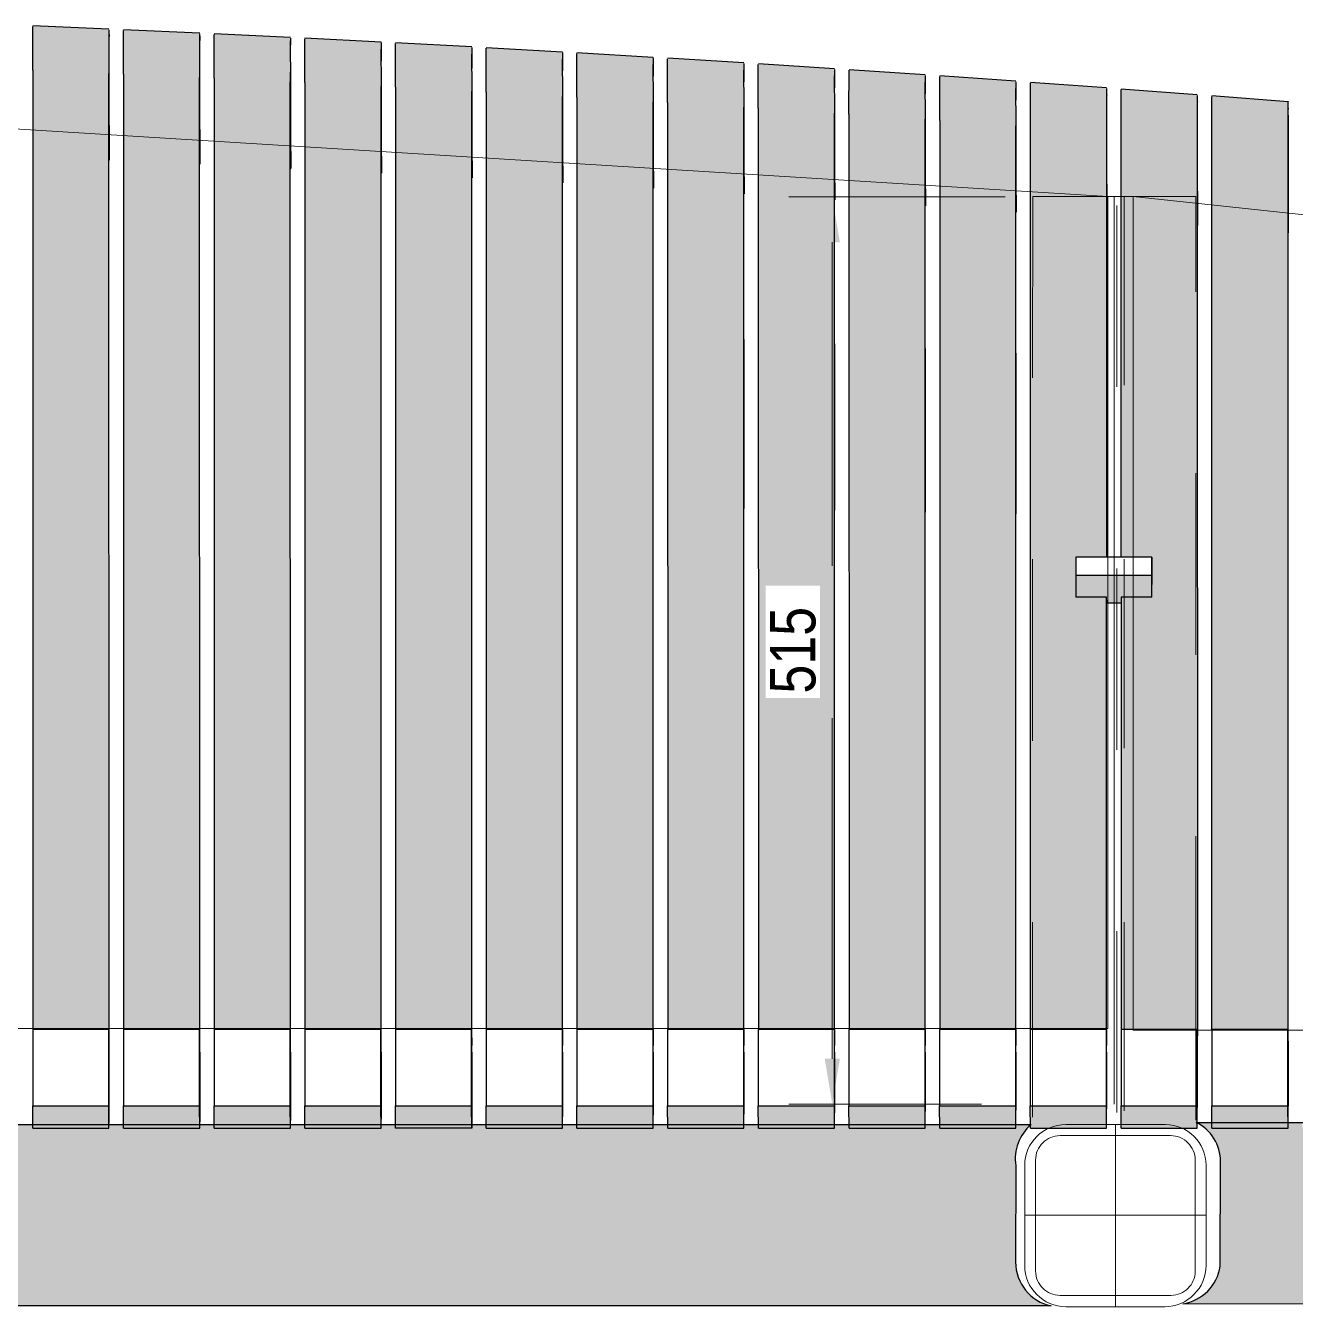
# Model space of a CAD drawing. Header units: metres. Extents: x 313 to 328, y 3 to 1212.
# Drawn here: x 325.611 to 326.311, y 22.2 to 22.907 of the extents above; entities that cross this region are included whole.
import ezdxf

# ---------------------------------------------------------------- set-up
doc = ezdxf.new("R2010")
doc.units = ezdxf.units.M
doc.linetypes.add('JacobsCenter', pattern=[0.015, 0.009, -0.0015, 0.003, -0.0015])
doc.linetypes.add('JacobsDash', pattern=[0.0045, 0.003, -0.0015])
doc.layers.get('Defpoints').update_dxf_attribs({"color": 41})
for name, color, linetype, lineweight in [('A-ANNO-DIMS', 7, 'Continuous', 9), ('A-DETL', 7, 'Continuous', 13), ('A-DETL-GENF', 7, 'Continuous', 9), ('A-GENM', 7, 'Continuous', 35)]:
    doc.layers.add(name, color=color, linetype=linetype, lineweight=lineweight)
doc.styles.add('Arial Narrow_1', font='ARIALN.TTF', dxfattribs={"height": 0.025})
doc.dimstyles.new('Dimension_Standard_O__mm__2', dxfattribs={"dimscale": 0.3048, "dimtxt": 0.025586, "dimasz": 0.082021, "dimexe": 0.07874, "dimexo": 0.049213, "dimgap": 0.049213, "dimtad": 1, "dimdec": 0, "dimlfac": 1000, "dimzin": 0, "dimdsep": 46, "dimtxsty": 'Arial Narrow_1', "dimsah": 1, "dimcen": 0.09, "dimaunit": 1, "dimadec": 4, "dimazin": 0, "dimtfac": 1, "dimtdec": 4, "dimtix": 1, "dimtmove": 2, "dimatfit": 3, "dimfxl": 1, "dimtvp": 1, "dimtfill": 1, "dimtolj": 1, "dimtzin": 0, "dimlwd": 18, "dimlwe": 18, "dimarcsym": 2})

# ---------------------------------------------------------------- blocks, each defined once
blk = doc.blocks.new('BR08_SEATING_NORTH 3 - BR08_SEATING_NORTH 3-5676583-DRG-2873241 - ELEVATION SEATING SUPPORT ARRANGEMENT')
at = {"layer": 'A-GENM', "lineweight": 25, "true_color": 0xebe8e4}
for points in [[(317.17924, 22.88098), (317.17926, 22.90556), (317.13728, 22.90732), (317.13725, 22.89865), (317.13731, 22.88274), (317.16866, 22.88143)], [(317.22924, 22.87874), (317.22926, 22.90333), (317.18728, 22.90521), (317.18725, 22.89641), (317.18731, 22.88063), (317.22515, 22.87893)], [(317.27925, 22.87636), (317.27926, 22.90095), (317.23728, 22.90296), (317.23725, 22.89403), (317.23731, 22.87836), (317.26871, 22.87686)], [(317.17946, 22.83311), (317.17936, 22.89501), (317.17931, 22.89501), (317.17931, 22.85216)], [(317.32925, 22.87384), (317.32926, 22.89844), (317.28728, 22.90056), (317.28725, 22.89151), (317.28731, 22.87596), (317.31873, 22.87437)], [(317.37925, 22.87117), (317.37926, 22.89578), (317.33728, 22.89802), (317.33725, 22.88885), (317.33731, 22.87341), (317.37116, 22.8716)], [(317.42925, 22.86836), (317.42925, 22.89298), (317.38728, 22.89534), (317.38725, 22.88604), (317.38731, 22.87072), (317.41642, 22.86908)], [(317.22946, 22.83089), (317.22936, 22.89277), (317.22931, 22.89277), (317.22931, 22.84993), (317.22946, 22.83173)], [(317.27946, 22.82853), (317.27936, 22.89039), (317.27931, 22.89039), (317.27931, 22.84755), (317.27944, 22.83173)], [(317.32946, 22.82603), (317.32936, 22.88787), (317.32931, 22.88386), (317.32941, 22.83173)], [(317.47925, 22.86541), (317.47925, 22.89003), (317.43728, 22.89251), (317.43725, 22.88309), (317.43731, 22.86789), (317.46641, 22.86617)], [(317.52925, 22.86231), (317.52926, 22.88694), (317.48728, 22.88955), (317.48726, 22.88), (317.48731, 22.86491), (317.51717, 22.86306)], [(317.1793, 22.3506), (317.17924, 22.88098), (317.13724, 22.88275), (317.1373, 22.35395), (317.17922, 22.35395), (317.17928, 22.3506)], [(317.2293, 22.35059), (317.22924, 22.87874), (317.18724, 22.88063), (317.1873, 22.35395), (317.22922, 22.35395), (317.22928, 22.35059)], [(317.37946, 22.82339), (317.37936, 22.88521), (317.37931, 22.88386), (317.37939, 22.83173)], [(317.42946, 22.8206), (317.42936, 22.8824), (317.42931, 22.8824), (317.42937, 22.83173)], [(317.57925, 22.85907), (317.57926, 22.88372), (317.53728, 22.88644), (317.53726, 22.87677), (317.53731, 22.86179), (317.57558, 22.85931)], [(317.62925, 22.85569), (317.62926, 22.88035), (317.58728, 22.88319), (317.58726, 22.87339), (317.58731, 22.85853), (317.61892, 22.85639)], [(317.2793, 22.35059), (317.27925, 22.87636), (317.23725, 22.87837), (317.2373, 22.35395), (317.27922, 22.35395), (317.27928, 22.35059)], [(317.3293, 22.35058), (317.32925, 22.87384), (317.28725, 22.87596), (317.2873, 22.35394), (317.32922, 22.35394), (317.32928, 22.35058)], [(317.3793, 22.35058), (317.37925, 22.87117), (317.33725, 22.87341), (317.3373, 22.35394), (317.37922, 22.35394), (317.37928, 22.35058)], [(317.47945, 22.81767), (317.47936, 22.87945), (317.47931, 22.87945), (317.47937, 22.82953)], [(317.52945, 22.8146), (317.52936, 22.87636), (317.52931, 22.87636), (317.52933, 22.83173)], [(317.57945, 22.81138), (317.57936, 22.87312), (317.57931, 22.86649), (317.57931, 22.8303)], [(317.67925, 22.85217), (317.67926, 22.87683), (317.63728, 22.87979), (317.63726, 22.86987), (317.63732, 22.85513), (317.66896, 22.8529)], [(317.72925, 22.84851), (317.72926, 22.87318), (317.68728, 22.87626), (317.68726, 22.86621), (317.68731, 22.85158), (317.71678, 22.84942)], [(317.4293, 22.35057), (317.42925, 22.86836), (317.38725, 22.87072), (317.3873, 22.35394), (317.42922, 22.35394), (317.42928, 22.35057)], [(317.4793, 22.35057), (317.47925, 22.86541), (317.43725, 22.86789), (317.4373, 22.35394), (317.47922, 22.35394), (317.47928, 22.35057)], [(317.62945, 22.80803), (317.62936, 22.86974), (317.62932, 22.86649), (317.62937, 22.81973)], [(317.67945, 22.80453), (317.67934, 22.86987), (317.67932, 22.86622), (317.67937, 22.8165)], [(317.72945, 22.80089), (317.72943, 22.85319), (317.72932, 22.86649), (317.72932, 22.81975)], [(317.77925, 22.8447), (317.77926, 22.86938), (317.73728, 22.87258), (317.73726, 22.86241), (317.73731, 22.8479), (317.76217, 22.846)], [(317.82926, 22.84075), (317.82925, 22.86541), (317.78728, 22.86876), (317.78726, 22.86179), (317.78731, 22.84407), (317.82925, 22.84075)], [(317.5293, 22.35056), (317.52925, 22.86231), (317.48725, 22.86492), (317.4873, 22.35394), (317.52922, 22.35394), (317.52928, 22.35056)], [(317.5793, 22.35056), (317.57925, 22.85907), (317.53725, 22.8618), (317.5373, 22.35394), (317.57922, 22.35394), (317.57928, 22.35056)], [(317.77945, 22.7971), (317.77934, 22.86241), (317.77931, 22.85876), (317.77936, 22.80965)], [(317.17946, 22.83311), (317.17931, 22.85226), (317.17931, 22.83311), (317.17944, 22.83311)], [(317.6293, 22.35055), (317.62925, 22.85569), (317.58725, 22.85854), (317.5873, 22.35394), (317.62922, 22.35394), (317.62928, 22.35055)], [(317.6793, 22.35055), (317.67925, 22.85217), (317.63725, 22.85513), (317.6373, 22.35394), (317.67922, 22.35394), (317.67928, 22.35055)], [(317.72928, 22.35054), (317.7293, 22.35054), (317.72928, 22.59223), (317.71229, 22.59223), (317.71222, 22.6044), (317.71229, 22.61438), (317.72927, 22.61438), (317.72925, 22.84851), (317.68725, 22.85159), (317.6873, 22.35394), (317.72922, 22.35394), (317.72924, 22.35054)], [(317.82945, 22.79318), (317.82934, 22.85801), (317.82931, 22.84719), (317.82932, 22.81178)], [(317.22946, 22.83089), (317.22931, 22.85003), (317.22931, 22.8309)], [(317.27946, 22.82853), (317.27931, 22.84766), (317.27931, 22.82854)], [(317.82928, 22.35053), (317.8293, 22.35053), (317.82927, 22.59223), (317.81229, 22.59223), (317.81229, 22.60214), (317.82927, 22.60214), (317.82925, 22.84075), (317.78725, 22.84407), (317.7873, 22.35394), (317.82922, 22.35394), (317.82924, 22.35053)], [(317.82926, 22.81217), (317.82925, 22.84075), (317.82925, 22.84075), (317.82926, 22.81217)], [(317.32946, 22.82603), (317.32931, 22.83173), (317.32931, 22.82604)], [(317.37946, 22.82339), (317.37931, 22.83173), (317.37931, 22.82339)], [(317.42946, 22.8206), (317.42931, 22.83173), (317.42931, 22.82061)], [(317.47945, 22.81767), (317.47931, 22.83173), (317.47931, 22.81768)], [(317.52945, 22.8146), (317.52931, 22.83173), (317.52931, 22.81461)], [(317.57945, 22.81138), (317.57931, 22.83043), (317.57931, 22.81139), (317.57943, 22.81138)], [(317.62945, 22.80803), (317.62931, 22.82706), (317.62943, 22.80803)], [(317.67945, 22.80453), (317.67931, 22.82355), (317.67941, 22.80453), (317.67944, 22.80453)], [(317.47929, 22.79281), (317.47929, 22.79281), (317.47929, 22.81767)], [(317.72945, 22.80089), (317.72931, 22.8199), (317.72943, 22.80089)], [(317.77945, 22.7971), (317.77931, 22.8161), (317.77941, 22.79711), (317.77944, 22.7971)], [(317.82945, 22.79318), (317.82931, 22.81217), (317.82941, 22.79318)], [(317.7293, 22.35054), (317.7293, 22.35054), (317.7293, 22.41467)], [(317.32929, 22.34152), (317.3293, 22.34152), (317.32929, 22.34152)], [(317.42929, 22.34152), (317.4293, 22.34152), (317.42929, 22.34152)], [(317.47929, 22.34152), (317.4793, 22.34152), (317.47929, 22.34152)], [(317.52929, 22.34152), (317.5293, 22.34152), (317.52929, 22.34152)], [(317.57929, 22.34152), (317.5793, 22.34152), (317.57929, 22.34152)], [(317.67929, 22.34152), (317.6793, 22.34152), (317.67929, 22.34152)], [(317.77929, 22.34152), (317.7793, 22.34152), (317.77929, 22.34152)], [(317.13729, 22.29961), (317.17929, 22.29961), (317.17922, 22.31187), (317.13722, 22.31187)], [(317.18729, 22.29961), (317.22929, 22.29961), (317.22922, 22.31187), (317.18722, 22.31187)], [(317.23729, 22.29962), (317.27929, 22.29962), (317.27922, 22.31187), (317.23722, 22.31187)], [(317.28729, 22.29962), (317.32929, 22.29963), (317.32922, 22.31187), (317.28722, 22.31187), (317.28729, 22.29962)], [(317.33729, 22.29963), (317.37929, 22.29963), (317.37922, 22.31187), (317.33722, 22.31187)], [(317.38729, 22.29963), (317.42929, 22.29963), (317.42922, 22.31187), (317.38722, 22.31187)], [(317.43729, 22.29964), (317.47929, 22.29964), (317.47922, 22.31187), (317.43722, 22.31187)], [(317.48729, 22.29964), (317.52929, 22.29964), (317.52922, 22.31187), (317.48722, 22.31187)], [(317.53729, 22.29965), (317.57929, 22.29965), (317.57922, 22.31187), (317.53722, 22.31187)], [(317.58729, 22.29965), (317.62929, 22.29965), (317.62922, 22.31187), (317.58722, 22.31187), (317.58729, 22.29965)], [(317.63729, 22.29966), (317.67929, 22.29966), (317.67922, 22.31187), (317.63722, 22.31187), (317.63729, 22.29966)], [(317.68729, 22.29966), (317.72929, 22.29966), (317.72922, 22.31187), (317.68722, 22.31187)], [(317.73729, 22.29967), (317.77929, 22.29967), (317.77922, 22.31187), (317.73722, 22.31187)], [(317.78729, 22.29967), (317.82929, 22.29967), (317.82922, 22.31187), (317.78722, 22.31187)]]:
    blk.add_hatch(color=254, dxfattribs=at).paths.add_polyline_path(points)
h = blk.add_hatch(color=254, dxfattribs=at)
h.paths.add_polyline_path([(317.7793, 22.35054), (317.77925, 22.8447), (317.73725, 22.8479), (317.73727, 22.61438), (317.75422, 22.61436), (317.75429, 22.59223), (317.73728, 22.59223), (317.7373, 22.35394), (317.77922, 22.35394), (317.77928, 22.35054)])
h.paths.add_polyline_path([(317.7543, 22.59446), (317.75429, 22.59446), (317.76061, 22.59446)])
h.paths.add_polyline_path([(317.75422, 22.61438), (317.75422, 22.61438), (317.75422, 22.6232)])
h = blk.add_hatch(color=254, dxfattribs=at)
h.paths.add_polyline_path([(317.22929, 22.52879), (317.22929, 22.52879), (317.22929, 22.52947)])
h.paths.add_polyline_path([(317.22927, 22.79698), (317.22927, 22.79698), (317.22927, 22.79797)])
h = blk.add_hatch(color=254, dxfattribs=at)
h.paths.add_polyline_path([(317.27929, 22.79698), (317.27929, 22.79698), (317.27929, 22.80182)])
h.paths.add_polyline_path([(317.27927, 22.79698), (317.27927, 22.79698), (317.27927, 22.80182)])
h = blk.add_hatch(color=254, dxfattribs=at)
h.paths.add_polyline_path([(317.72931, 22.61438), (317.72931, 22.61438), (317.7293, 22.61438)])
h.paths.add_polyline_path([(317.7293, 22.69271), (317.7293, 22.69271), (317.7293, 22.69323)])
at = {"layer": 'A-GENM', "lineweight": 25, "true_color": 0xf3f3f3}
blk.add_hatch(color=7, dxfattribs=at).paths.add_polyline_path([(317.73728, 22.5892), (317.73728, 22.59223), (317.75429, 22.59223), (317.75416, 22.60436), (317.71222, 22.60436), (317.71229, 22.59222), (317.72928, 22.59223), (317.72934, 22.5892), (317.73728, 22.5892)])
at = {"layer": 'A-GENM', "lineweight": 25, "true_color": 0xebe8e4}
h = blk.add_hatch(color=254, dxfattribs=at)
h.paths.add_polyline_path([(317.81229, 22.59223), (317.81229, 22.59223), (317.81229, 22.59774)])
h.paths.add_polyline_path([(317.81229, 22.59223), (317.82928, 22.59223), (317.82927, 22.60214), (317.81229, 22.60214)])
at = {"layer": 'A-GENM', "color": 254, "lineweight": 25, "true_color": 0xd4d4d4}
for p, q in [((317.13728, 22.90732), (317.17928, 22.90556)), ((317.17929, 22.90383), (317.17931, 22.90143)), ((317.17946, 22.88235), (317.17931, 22.90143)), ((317.18728, 22.90521), (317.22928, 22.90333)), ((317.22929, 22.90159), (317.22931, 22.8992)), ((317.23728, 22.90296), (317.27928, 22.90095)), ((317.22946, 22.88013), (317.22931, 22.8992)), ((317.27929, 22.89922), (317.27931, 22.89683)), ((317.27946, 22.87777), (317.27931, 22.89683)), ((317.28728, 22.90056), (317.32928, 22.89844)), ((317.32929, 22.8967), (317.32931, 22.89431)), ((317.32946, 22.87527), (317.32931, 22.89431)), ((317.33728, 22.89802), (317.37928, 22.89578)), ((317.37929, 22.89404), (317.37931, 22.89166)), ((317.38729, 22.89534), (317.42928, 22.89297)), ((317.37946, 22.87263), (317.37931, 22.89166)), ((317.4293, 22.89123), (317.42931, 22.88886)), ((317.42946, 22.86984), (317.42931, 22.88886)), ((317.43729, 22.89251), (317.47929, 22.89003)), ((317.4793, 22.88829), (317.47931, 22.88592)), ((317.48729, 22.88955), (317.52929, 22.88694)), ((317.13724, 22.88275), (317.1373, 22.35395)), ((317.1793, 22.3506), (317.17924, 22.88098)), ((317.17946, 22.83311), (317.17946, 22.88235)), ((317.18724, 22.88063), (317.1873, 22.35395)), ((317.22946, 22.83089), (317.22946, 22.88013)), ((317.47945, 22.86691), (317.47931, 22.88592)), ((317.5293, 22.8852), (317.52931, 22.88283)), ((317.52945, 22.86384), (317.52931, 22.88283)), ((317.53729, 22.88644), (317.57929, 22.88371)), ((317.5793, 22.88197), (317.57931, 22.87961)), ((317.58729, 22.88318), (317.62929, 22.88034)), ((317.2293, 22.3506), (317.22924, 22.87874)), ((317.23725, 22.87837), (317.2373, 22.35395)), ((317.2793, 22.35059), (317.27925, 22.87636)), ((317.27946, 22.82853), (317.27946, 22.87777)), ((317.28725, 22.87596), (317.2873, 22.35394)), ((317.3293, 22.35058), (317.32925, 22.87384)), ((317.32946, 22.82603), (317.32946, 22.87527)), ((317.33725, 22.87341), (317.3373, 22.35394)), ((317.57945, 22.86062), (317.57931, 22.87961)), ((317.6293, 22.87859), (317.62932, 22.87624)), ((317.62945, 22.85727), (317.62932, 22.87624)), ((317.63729, 22.87979), (317.67929, 22.87683)), ((317.67931, 22.87292), (317.67932, 22.87273)), ((317.68729, 22.87626), (317.72929, 22.87318)), ((317.3793, 22.35058), (317.37925, 22.87117)), ((317.37946, 22.82339), (317.37946, 22.87263)), ((317.38725, 22.87072), (317.3873, 22.35394)), ((317.4293, 22.35057), (317.42925, 22.86836)), ((317.42946, 22.8206), (317.42946, 22.86984)), ((317.43725, 22.86789), (317.4373, 22.35394)), ((317.47945, 22.82953), (317.47945, 22.86691)), ((317.67945, 22.85377), (317.67932, 22.87273)), ((317.72931, 22.86926), (317.72932, 22.86908)), ((317.72945, 22.85013), (317.72932, 22.86908)), ((317.73729, 22.87258), (317.77929, 22.86938)), ((317.78729, 22.86876), (317.82928, 22.86544)), ((317.4793, 22.35057), (317.47925, 22.86541)), ((317.48725, 22.86492), (317.4873, 22.35394)), ((317.5293, 22.35056), (317.52925, 22.86231)), ((317.52945, 22.8146), (317.52945, 22.86384)), ((317.53725, 22.8618), (317.5373, 22.35394)), ((317.5793, 22.35056), (317.57925, 22.85907)), ((317.57945, 22.81138), (317.57945, 22.86062)), ((317.77931, 22.86546), (317.77931, 22.86528)), ((317.77945, 22.84634), (317.77931, 22.86528)), ((317.82931, 22.86185), (317.82931, 22.86135)), ((317.82945, 22.84242), (317.82931, 22.86135)), ((317.17931, 22.85226), (317.17946, 22.83311)), ((317.58725, 22.85854), (317.5873, 22.35394)), ((317.6293, 22.35055), (317.62925, 22.85569)), ((317.62945, 22.80803), (317.62945, 22.85727)), ((317.63725, 22.85513), (317.6373, 22.35394)), ((317.6793, 22.35055), (317.67925, 22.85217)), ((317.67945, 22.80453), (317.67945, 22.85377)), ((317.6873, 22.35394), (317.68725, 22.85159)), ((317.82931, 22.85801), (317.82931, 22.81217)), ((317.22931, 22.85003), (317.22946, 22.83089)), ((317.27931, 22.84766), (317.27946, 22.82853)), ((317.32931, 22.84514), (317.32946, 22.82603)), ((317.72925, 22.84851), (317.72927, 22.61438)), ((317.72945, 22.80089), (317.72945, 22.85013)), ((317.73727, 22.61438), (317.73725, 22.8479)), ((317.77925, 22.8447), (317.7793, 22.35054)), ((317.77945, 22.7971), (317.77945, 22.84634)), ((317.37931, 22.84249), (317.37946, 22.82339)), ((317.42931, 22.83969), (317.42946, 22.8206)), ((317.7873, 22.35394), (317.78725, 22.84407)), ((317.82926, 22.84075), (317.82927, 22.60214)), ((317.82945, 22.79318), (317.82945, 22.84242)), ((317.17925, 22.83312), (317.17946, 22.83311)), ((317.22925, 22.8309), (317.22946, 22.83089)), ((317.47931, 22.83674), (317.47945, 22.81767)), ((317.52931, 22.83366), (317.52945, 22.8146)), ((317.57931, 22.83043), (317.57945, 22.81138)), ((317.27925, 22.82854), (317.27946, 22.82853)), ((317.32925, 22.82604), (317.32946, 22.82603)), ((317.37925, 22.8234), (317.37946, 22.82339)), ((317.47945, 22.81767), (317.47945, 22.82953)), ((317.62931, 22.82706), (317.62945, 22.80803)), ((317.67931, 22.82355), (317.67945, 22.80453)), ((317.42925, 22.82061), (317.42946, 22.8206)), ((317.47925, 22.81768), (317.47945, 22.81767)), ((317.72931, 22.8199), (317.72945, 22.80089)), ((317.52925, 22.81461), (317.52945, 22.8146)), ((317.57926, 22.81139), (317.57945, 22.81138)), ((317.77931, 22.8161), (317.77945, 22.7971)), ((317.82931, 22.81217), (317.82945, 22.79318)), ((317.82932, 22.60214), (317.82931, 22.81217)), ((317.62926, 22.80804), (317.62945, 22.80803)), ((317.67926, 22.80454), (317.67945, 22.80453)), ((317.72926, 22.8009), (317.72945, 22.80089)), ((317.77926, 22.79712), (317.77945, 22.7971)), ((317.82931, 22.79319), (317.82945, 22.79318)), ((317.52931, 22.73437), (317.52931, 22.6411)), ((317.57931, 22.73194), (317.57931, 22.64017)), ((317.62931, 22.72941), (317.62931, 22.6392)), ((317.67931, 22.72677), (317.67931, 22.63818)), ((317.75422, 22.61438), (317.75429, 22.60214)), ((317.71222, 22.60436), (317.71229, 22.59222)), ((317.75429, 22.59223), (317.75422, 22.60436)), ((317.75429, 22.60214), (317.75429, 22.59927)), ((317.82928, 22.59223), (317.82928, 22.60214)), ((317.72928, 22.59223), (317.71229, 22.59222)), ((317.7293, 22.35054), (317.72928, 22.59223)), ((317.72931, 22.5893), (317.72928, 22.59223)), ((317.73728, 22.59223), (317.7373, 22.35394)), ((317.75429, 22.59223), (317.73728, 22.59223)), ((317.82928, 22.59029), (317.82928, 22.59223)), ((317.8293, 22.35053), (317.82928, 22.59029)), ((317.72928, 22.5892), (317.73728, 22.5892)), ((317.17928, 22.34367), (317.17922, 22.35395)), ((317.1793, 22.34152), (317.1793, 22.3506)), ((317.22928, 22.34391), (317.22922, 22.35395)), ((317.2293, 22.34152), (317.2293, 22.35059)), ((317.27928, 22.34391), (317.27922, 22.35394)), ((317.2793, 22.34152), (317.2793, 22.35059)), ((317.32927, 22.34516), (317.32922, 22.35394)), ((317.3293, 22.34152), (317.3293, 22.35058)), ((317.37922, 22.35394), (317.37927, 22.34516)), ((317.3793, 22.34152), (317.3793, 22.35058)), ((317.42922, 22.35394), (317.42927, 22.34516)), ((317.4293, 22.34152), (317.4293, 22.35057)), ((317.47922, 22.35394), (317.47927, 22.34516)), ((317.4793, 22.34152), (317.4793, 22.35057)), ((317.52922, 22.35394), (317.52927, 22.34516)), ((317.5293, 22.34152), (317.5293, 22.35056)), ((317.57922, 22.35394), (317.57927, 22.34516)), ((317.5793, 22.34152), (317.5793, 22.35056)), ((317.62922, 22.35394), (317.62927, 22.34516)), ((317.6293, 22.34152), (317.6293, 22.35055)), ((317.67922, 22.35394), (317.67927, 22.34516)), ((317.6793, 22.34152), (317.6793, 22.35055)), ((317.72922, 22.35394), (317.72927, 22.34516)), ((317.7293, 22.34152), (317.7293, 22.35054)), ((317.77922, 22.35394), (317.77927, 22.34516)), ((317.7793, 22.34152), (317.7793, 22.35054)), ((317.82922, 22.35394), (317.82929, 22.34152)), ((317.8293, 22.34603), (317.8293, 22.35053)), ((317.17929, 22.34152), (317.17929, 22.30235)), ((317.22929, 22.34152), (317.22929, 22.30307)), ((317.27929, 22.34152), (317.27929, 22.30379)), ((317.32929, 22.34152), (317.32929, 22.30451)), ((317.37929, 22.34152), (317.37929, 22.30596)), ((317.42929, 22.34152), (317.42929, 22.30596)), ((317.47929, 22.34152), (317.47929, 22.30668)), ((317.52929, 22.34152), (317.52929, 22.3074)), ((317.57929, 22.34152), (317.57929, 22.30813)), ((317.62929, 22.34152), (317.62929, 22.30885)), ((317.67929, 22.34152), (317.67929, 22.30958)), ((317.72929, 22.34152), (317.72929, 22.3103)), ((317.77929, 22.34152), (317.77929, 22.31103)), ((317.82929, 22.34152), (317.82929, 22.31176)), ((317.13729, 22.29961), (317.13722, 22.31187)), ((317.17929, 22.29961), (317.17922, 22.31187)), ((317.18729, 22.29961), (317.18722, 22.31187)), ((317.22929, 22.29961), (317.22922, 22.31187)), ((317.23729, 22.29962), (317.23722, 22.31187)), ((317.27929, 22.29962), (317.27922, 22.31187)), ((317.28729, 22.29962), (317.28722, 22.31187)), ((317.32929, 22.29962), (317.32922, 22.31187)), ((317.33729, 22.29963), (317.33722, 22.31187)), ((317.37929, 22.29963), (317.37922, 22.31187)), ((317.38729, 22.29963), (317.38722, 22.31187)), ((317.42929, 22.29963), (317.42922, 22.31187)), ((317.43729, 22.29964), (317.43722, 22.31187)), ((317.47929, 22.29964), (317.47922, 22.31187)), ((317.48729, 22.29964), (317.48722, 22.31187)), ((317.52929, 22.29964), (317.52922, 22.31187)), ((317.52929, 22.29964), (317.52929, 22.3074)), ((317.53729, 22.29965), (317.53722, 22.31187)), ((317.57929, 22.29965), (317.57922, 22.31187)), ((317.57929, 22.29965), (317.57929, 22.30813)), ((317.58729, 22.29965), (317.58722, 22.31187)), ((317.62929, 22.29965), (317.62922, 22.31187)), ((317.62929, 22.29965), (317.62929, 22.30885)), ((317.63729, 22.29966), (317.63722, 22.31187)), ((317.67929, 22.29966), (317.67922, 22.31187)), ((317.67929, 22.29966), (317.67929, 22.30958)), ((317.68729, 22.29966), (317.68722, 22.31187)), ((317.72929, 22.29966), (317.72922, 22.31187)), ((317.72929, 22.29966), (317.72929, 22.3103)), ((317.73729, 22.29967), (317.73722, 22.31187)), ((317.77929, 22.29967), (317.77922, 22.31187)), ((317.77929, 22.29967), (317.77929, 22.31103)), ((317.78729, 22.29967), (317.78722, 22.31187)), ((317.82929, 22.29967), (317.82922, 22.31187)), ((317.82929, 22.29967), (317.82929, 22.31176)), ((317.17929, 22.29961), (317.17929, 22.30235)), ((317.22929, 22.29961), (317.22929, 22.30307)), ((317.27929, 22.29962), (317.27929, 22.30379)), ((317.32929, 22.29962), (317.32929, 22.30451)), ((317.37929, 22.30596), (317.37929, 22.29963)), ((317.42929, 22.29963), (317.42929, 22.30596)), ((317.47929, 22.29964), (317.47929, 22.30668)), ((317.13729, 22.29961), (317.17929, 22.29961)), ((317.18729, 22.29961), (317.22929, 22.29961)), ((317.23729, 22.29962), (317.27929, 22.29962)), ((317.28729, 22.29962), (317.30613, 22.29962)), ((317.30613, 22.29962), (317.32929, 22.29962)), ((317.37929, 22.29963), (317.33729, 22.29963)), ((317.38729, 22.29963), (317.42929, 22.29963)), ((317.43729, 22.29964), (317.47929, 22.29964)), ((317.48729, 22.29964), (317.52929, 22.29964)), ((317.53729, 22.29965), (317.57929, 22.29965)), ((317.58729, 22.29965), (317.62, 22.29965)), ((317.62, 22.29965), (317.62929, 22.29965)), ((317.63729, 22.29966), (317.66311, 22.29966)), ((317.66311, 22.29966), (317.67929, 22.29966)), ((317.68729, 22.29966), (317.72929, 22.29966)), ((317.73729, 22.29967), (317.77929, 22.29967)), ((317.78729, 22.29967), (317.82929, 22.29967))]:
    blk.add_line(p, q, dxfattribs=at)
at = {"layer": 'A-GENM', "color": 7, "lineweight": 25, "true_color": 0xefefef}
for p, q in [((317.75422, 22.61438), (317.71222, 22.61438)), ((317.71222, 22.61438), (317.71222, 22.60436)), ((317.75422, 22.60436), (317.75422, 22.61438)), ((317.71222, 22.60436), (317.75422, 22.60436)), ((317.13722, 22.35395), (317.13722, 22.31187)), ((317.17922, 22.35395), (317.13722, 22.35395)), ((317.17922, 22.31187), (317.17922, 22.35395)), ((317.18722, 22.35395), (317.18722, 22.31187)), ((317.22922, 22.35395), (317.18722, 22.35395)), ((317.22922, 22.31187), (317.22922, 22.35395)), ((317.23722, 22.35395), (317.23722, 22.31187)), ((317.27922, 22.35394), (317.23722, 22.35395)), ((317.27922, 22.31187), (317.27922, 22.35394)), ((317.28722, 22.35394), (317.28722, 22.31187)), ((317.32922, 22.35394), (317.28722, 22.35394)), ((317.32922, 22.31187), (317.32922, 22.35394)), ((317.33722, 22.35394), (317.33722, 22.31187)), ((317.37922, 22.35394), (317.33722, 22.35394)), ((317.37922, 22.31187), (317.37922, 22.35394)), ((317.38722, 22.35394), (317.38722, 22.31187)), ((317.42922, 22.35394), (317.38722, 22.35394)), ((317.42922, 22.31187), (317.42922, 22.35394)), ((317.43722, 22.35394), (317.43722, 22.31187)), ((317.47922, 22.35394), (317.43722, 22.35394)), ((317.47922, 22.31187), (317.47922, 22.35394)), ((317.48722, 22.35394), (317.48722, 22.31187)), ((317.52922, 22.35394), (317.48722, 22.35394)), ((317.52922, 22.31187), (317.52922, 22.35394)), ((317.53722, 22.35394), (317.53722, 22.31187)), ((317.57922, 22.35394), (317.53722, 22.35394)), ((317.57922, 22.31187), (317.57922, 22.35394)), ((317.58722, 22.35394), (317.58722, 22.31187)), ((317.62922, 22.35394), (317.58722, 22.35394)), ((317.62922, 22.31187), (317.62922, 22.35394)), ((317.63722, 22.35394), (317.63722, 22.31187)), ((317.67922, 22.35394), (317.63722, 22.35394)), ((317.67922, 22.31187), (317.67922, 22.35394)), ((317.68722, 22.35394), (317.68722, 22.31187)), ((317.72922, 22.35394), (317.68722, 22.35394)), ((317.72922, 22.31187), (317.72922, 22.35394)), ((317.73722, 22.35394), (317.73722, 22.31187)), ((317.77922, 22.35394), (317.73722, 22.35394)), ((317.77922, 22.31187), (317.77922, 22.35394)), ((317.78722, 22.35394), (317.78722, 22.31187)), ((317.82922, 22.35394), (317.78722, 22.35394)), ((317.82922, 22.31187), (317.82922, 22.35394)), ((317.13722, 22.31187), (317.17922, 22.31187)), ((317.18722, 22.31187), (317.22922, 22.31187)), ((317.23722, 22.31187), (317.27922, 22.31187)), ((317.28722, 22.31187), (317.32922, 22.31187)), ((317.33722, 22.31187), (317.37922, 22.31187)), ((317.38722, 22.31187), (317.42922, 22.31187)), ((317.43722, 22.31187), (317.47922, 22.31187)), ((317.48722, 22.31187), (317.52922, 22.31187)), ((317.53722, 22.31187), (317.57922, 22.31187)), ((317.58722, 22.31187), (317.62922, 22.31187)), ((317.63722, 22.31187), (317.67922, 22.31187)), ((317.68722, 22.31187), (317.72922, 22.31187)), ((317.73722, 22.31187), (317.77922, 22.31187)), ((317.78722, 22.31187), (317.82922, 22.31187))]:
    blk.add_line(p, q, dxfattribs=at)
at = {"layer": 'A-GENM', "color": 254, "lineweight": 25, "true_color": 0xd4d4d4}
for points, knots in [([(317.13724, 22.88275), (317.13724, 22.88552), (317.13724, 22.88935), (317.13725, 22.89382), (317.13725, 22.89682), (317.13725, 22.89957), (317.13725, 22.90205), (317.13726, 22.90413), (317.13726, 22.90568), (317.13727, 22.90646), (317.13727, 22.90677), (317.13727, 22.90684)], [0, 0, 0, 0, 0.1666667, 0.25, 0.3333333, 0.4166667, 0.5, 0.5833333, 0.6666667, 0.75, 0.7777778, 0.7777778, 0.7777778, 0.7777778]), ([(317.17927, 22.90508), (317.17927, 22.90501), (317.17927, 22.9047), (317.17926, 22.90392), (317.17926, 22.90237), (317.17925, 22.90028), (317.17925, 22.8978), (317.17925, 22.89597), (317.17925, 22.89501)], [0.2222222, 0.2222222, 0.2222222, 0.2222222, 0.25, 0.3333333, 0.4166667, 0.5, 0.5833333, 0.6666667, 0.6666667, 0.6666667, 0.6666667]), ([(317.18724, 22.88063), (317.18724, 22.8834), (317.18724, 22.88723), (317.18725, 22.8917), (317.18725, 22.8947), (317.18725, 22.89745), (317.18725, 22.89993), (317.18726, 22.90202), (317.18726, 22.90357), (317.18727, 22.90435), (317.18727, 22.90466), (317.18727, 22.90473)], [0, 0, 0, 0, 0.1666667, 0.25, 0.3333333, 0.4166667, 0.5, 0.5833333, 0.6666667, 0.75, 0.7777778, 0.7777778, 0.7777778, 0.7777778]), ([(317.22927, 22.90285), (317.22927, 22.90278), (317.22927, 22.90247), (317.22926, 22.90168), (317.22926, 22.90013), (317.22925, 22.89805), (317.22925, 22.89557), (317.22925, 22.89373), (317.22925, 22.89277)], [0.2222222, 0.2222222, 0.2222222, 0.2222222, 0.25, 0.3333333, 0.4166667, 0.5, 0.5833333, 0.6666667, 0.6666667, 0.6666667, 0.6666667]), ([(317.23725, 22.87837), (317.23725, 22.88114), (317.23725, 22.88497), (317.23725, 22.88944), (317.23725, 22.89244), (317.23725, 22.89519), (317.23726, 22.89768), (317.23726, 22.89976), (317.23726, 22.90131), (317.23727, 22.90209), (317.23727, 22.90241), (317.23727, 22.90248)], [0, 0, 0, 0, 0.1666667, 0.25, 0.3333333, 0.4166667, 0.5, 0.5833333, 0.6666667, 0.75, 0.7777778, 0.7777778, 0.7777778, 0.7777778]), ([(317.27927, 22.90047), (317.27927, 22.9004), (317.27927, 22.90009), (317.27926, 22.89931), (317.27926, 22.89775), (317.27926, 22.89567), (317.27925, 22.89319), (317.27925, 22.89135), (317.27925, 22.89039)], [0.2222222, 0.2222222, 0.2222222, 0.2222222, 0.25, 0.3333333, 0.4166667, 0.5, 0.5833333, 0.6666667, 0.6666667, 0.6666667, 0.6666667]), ([(317.28725, 22.87596), (317.28725, 22.87874), (317.28725, 22.88257), (317.28725, 22.88703), (317.28725, 22.89004), (317.28725, 22.89279), (317.28726, 22.89528), (317.28726, 22.89736), (317.28726, 22.89891), (317.28727, 22.8997), (317.28727, 22.90001), (317.28727, 22.90008)], [0, 0, 0, 0, 0.1666667, 0.25, 0.3333333, 0.4166667, 0.5, 0.5833333, 0.6666667, 0.75, 0.7777778, 0.7777778, 0.7777778, 0.7777778]), ([(317.32927, 22.89795), (317.32927, 22.89788), (317.32927, 22.89757), (317.32926, 22.89679), (317.32926, 22.89524), (317.32926, 22.89315), (317.32925, 22.89067), (317.32925, 22.88883), (317.32925, 22.88787)], [0.2222222, 0.2222222, 0.2222222, 0.2222222, 0.25, 0.3333333, 0.4166667, 0.5, 0.5833333, 0.6666667, 0.6666667, 0.6666667, 0.6666667]), ([(317.33725, 22.87341), (317.33725, 22.87619), (317.33725, 22.88002), (317.33725, 22.88449), (317.33725, 22.88749), (317.33725, 22.89025), (317.33726, 22.89273), (317.33726, 22.89482), (317.33727, 22.89637), (317.33727, 22.89716), (317.33727, 22.89747), (317.33727, 22.89754)], [0, 0, 0, 0, 0.1666667, 0.25, 0.3333333, 0.4166667, 0.5, 0.5833333, 0.6666667, 0.75, 0.7777778, 0.7777778, 0.7777778, 0.7777778]), ([(317.37927, 22.89529), (317.37927, 22.89522), (317.37927, 22.89491), (317.37926, 22.89413), (317.37926, 22.89257), (317.37926, 22.89049), (317.37925, 22.888), (317.37925, 22.88576), (317.37925, 22.88436), (317.37925, 22.88392)], [0.2222222, 0.2222222, 0.2222222, 0.2222222, 0.25, 0.3333333, 0.4166667, 0.5, 0.5833333, 0.6666667, 0.7031539, 0.7031539, 0.7031539, 0.7031539]), ([(317.38725, 22.87072), (317.38725, 22.8735), (317.38725, 22.87733), (317.38725, 22.8818), (317.38725, 22.88481), (317.38725, 22.88756), (317.38726, 22.89005), (317.38726, 22.89213), (317.38727, 22.89369), (317.38727, 22.89447), (317.38727, 22.89478), (317.38727, 22.89485)], [0, 0, 0, 0, 0.1666667, 0.25, 0.3333333, 0.4166667, 0.5, 0.5833333, 0.6666667, 0.75, 0.7777778, 0.7777778, 0.7777778, 0.7777778]), ([(317.42927, 22.89249), (317.42927, 22.89242), (317.42927, 22.89211), (317.42927, 22.89132), (317.42926, 22.88977), (317.42926, 22.88768), (317.42925, 22.8852), (317.42925, 22.88336), (317.42925, 22.8824)], [0.2222222, 0.2222222, 0.2222222, 0.2222222, 0.25, 0.3333333, 0.4166667, 0.5, 0.5833333, 0.6666667, 0.6666667, 0.6666667, 0.6666667]), ([(317.43725, 22.86789), (317.43725, 22.87067), (317.43725, 22.8745), (317.43725, 22.87897), (317.43725, 22.88198), (317.43726, 22.88473), (317.43726, 22.88722), (317.43726, 22.8893), (317.43727, 22.89086), (317.43727, 22.89165), (317.43727, 22.89196), (317.43727, 22.89203)], [0, 0, 0, 0, 0.1666667, 0.25, 0.3333333, 0.4166667, 0.5, 0.5833333, 0.6666667, 0.75, 0.7777778, 0.7777778, 0.7777778, 0.7777778]), ([(317.47927, 22.88955), (317.47927, 22.88948), (317.47927, 22.88916), (317.47927, 22.88838), (317.47926, 22.88682), (317.47926, 22.88473), (317.47926, 22.88225), (317.47925, 22.88041), (317.47925, 22.87945)], [0.2222222, 0.2222222, 0.2222222, 0.2222222, 0.25, 0.3333333, 0.4166667, 0.5, 0.5833333, 0.6666667, 0.6666667, 0.6666667, 0.6666667]), ([(317.48725, 22.86492), (317.48725, 22.86769), (317.48725, 22.87152), (317.48725, 22.87599), (317.48725, 22.879), (317.48726, 22.88176), (317.48726, 22.88425), (317.48726, 22.88633), (317.48727, 22.88789), (317.48727, 22.88868), (317.48727, 22.88899), (317.48727, 22.88906)], [0, 0, 0, 0, 0.1666667, 0.25, 0.3333333, 0.4166667, 0.5, 0.5833333, 0.6666667, 0.75, 0.7777778, 0.7777778, 0.7777778, 0.7777778]), ([(317.32925, 22.88386), (317.32925, 22.8831), (317.32925, 22.88005), (317.32925, 22.87661), (317.32925, 22.87384)], [0.7756167, 0.7756167, 0.7756167, 0.7756167, 0.8333333, 1, 1, 1, 1]), ([(317.52927, 22.88646), (317.52927, 22.88639), (317.52927, 22.88607), (317.52927, 22.88529), (317.52926, 22.88373), (317.52926, 22.88164), (317.52926, 22.87916), (317.52925, 22.87732), (317.52925, 22.87636)], [0.2222222, 0.2222222, 0.2222222, 0.2222222, 0.25, 0.3333333, 0.4166667, 0.5, 0.5833333, 0.6666667, 0.6666667, 0.6666667, 0.6666667]), ([(317.53725, 22.8618), (317.53725, 22.86457), (317.53725, 22.86841), (317.53725, 22.87288), (317.53726, 22.87589), (317.53726, 22.87864), (317.53726, 22.88113), (317.53726, 22.88322), (317.53727, 22.88478), (317.53727, 22.88557), (317.53727, 22.88588), (317.53727, 22.88595)], [0, 0, 0, 0, 0.1666667, 0.25, 0.3333333, 0.4166667, 0.5, 0.5833333, 0.6666667, 0.75, 0.7777778, 0.7777778, 0.7777778, 0.7777778]), ([(317.57927, 22.88323), (317.57927, 22.88316), (317.57927, 22.88284), (317.57927, 22.88206), (317.57926, 22.8805), (317.57926, 22.87841), (317.57926, 22.87592), (317.57926, 22.87408), (317.57925, 22.87312)], [0.2222222, 0.2222222, 0.2222222, 0.2222222, 0.25, 0.3333333, 0.4166667, 0.5, 0.5833333, 0.6666667, 0.6666667, 0.6666667, 0.6666667]), ([(317.58725, 22.85854), (317.58725, 22.86131), (317.58725, 22.86515), (317.58725, 22.86962), (317.58726, 22.87263), (317.58726, 22.87539), (317.58726, 22.87788), (317.58727, 22.87997), (317.58727, 22.88153), (317.58727, 22.88231), (317.58728, 22.88263), (317.58728, 22.8827)], [0, 0, 0, 0, 0.1666667, 0.25, 0.3333333, 0.4166667, 0.5, 0.5833333, 0.6666667, 0.75, 0.7777778, 0.7777778, 0.7777778, 0.7777778]), ([(317.62928, 22.87986), (317.62927, 22.87979), (317.62927, 22.87947), (317.62927, 22.87869), (317.62927, 22.87713), (317.62926, 22.87503), (317.62926, 22.87254), (317.62926, 22.87071), (317.62926, 22.86974)], [0.2222222, 0.2222222, 0.2222222, 0.2222222, 0.25, 0.3333333, 0.4166667, 0.5, 0.5833333, 0.6666667, 0.6666667, 0.6666667, 0.6666667]), ([(317.63725, 22.85513), (317.63725, 22.85791), (317.63725, 22.86175), (317.63726, 22.86622), (317.63726, 22.86923), (317.63726, 22.87199), (317.63726, 22.87448), (317.63727, 22.87657), (317.63727, 22.87813), (317.63727, 22.87892), (317.63728, 22.87923), (317.63728, 22.8793)], [0, 0, 0, 0, 0.1666667, 0.25, 0.3333333, 0.4166667, 0.5, 0.5833333, 0.6666667, 0.75, 0.7777778, 0.7777778, 0.7777778, 0.7777778]), ([(317.67928, 22.87634), (317.67928, 22.87627), (317.67927, 22.87596), (317.67927, 22.87517), (317.67927, 22.87361), (317.67926, 22.87152), (317.67926, 22.86903), (317.67926, 22.86719), (317.67926, 22.86622)], [0.2222222, 0.2222222, 0.2222222, 0.2222222, 0.25, 0.3333333, 0.4166667, 0.5, 0.5833333, 0.6666667, 0.6666667, 0.6666667, 0.6666667]), ([(317.68725, 22.85159), (317.68725, 22.85437), (317.68725, 22.8582), (317.68726, 22.86268), (317.68726, 22.86569), (317.68726, 22.86845), (317.68726, 22.87094), (317.68727, 22.87303), (317.68727, 22.87459), (317.68727, 22.87538), (317.68728, 22.8757), (317.68728, 22.87577)], [0, 0, 0, 0, 0.1666667, 0.25, 0.3333333, 0.4166667, 0.5, 0.5833333, 0.6666667, 0.75, 0.7777778, 0.7777778, 0.7777778, 0.7777778]), ([(317.72928, 22.87268), (317.72928, 22.87261), (317.72927, 22.8723), (317.72927, 22.87151), (317.72927, 22.86995), (317.72926, 22.86786), (317.72926, 22.86537), (317.72926, 22.8626), (317.72926, 22.86026), (317.72925, 22.85882), (317.72925, 22.85846)], [0.2222222, 0.2222222, 0.2222222, 0.2222222, 0.25, 0.3333333, 0.4166667, 0.5, 0.5833333, 0.6666667, 0.75, 0.7777778, 0.7777778, 0.7777778, 0.7777778]), ([(317.73725, 22.8479), (317.73725, 22.85068), (317.73725, 22.85452), (317.73726, 22.85899), (317.73726, 22.862), (317.73726, 22.86476), (317.73726, 22.86726), (317.73727, 22.86935), (317.73727, 22.87091), (317.73727, 22.8717), (317.73728, 22.87202), (317.73728, 22.87209)], [0, 0, 0, 0, 0.1666667, 0.25, 0.3333333, 0.4166667, 0.5, 0.5833333, 0.6666667, 0.75, 0.7777778, 0.7777778, 0.7777778, 0.7777778]), ([(317.77928, 22.86889), (317.77928, 22.86882), (317.77927, 22.8685), (317.77927, 22.86771), (317.77927, 22.86615), (317.77926, 22.86406), (317.77926, 22.86156), (317.77926, 22.85972), (317.77926, 22.85876)], [0.2222222, 0.2222222, 0.2222222, 0.2222222, 0.25, 0.3333333, 0.4166667, 0.5, 0.5833333, 0.6666667, 0.6666667, 0.6666667, 0.6666667]), ([(317.78725, 22.84407), (317.78725, 22.84685), (317.78725, 22.85069), (317.78726, 22.85516), (317.78726, 22.85817), (317.78726, 22.86094), (317.78726, 22.86343), (317.78727, 22.86553), (317.78727, 22.86709), (317.78727, 22.86788), (317.78728, 22.86819), (317.78728, 22.86827)], [0, 0, 0, 0, 0.1666667, 0.25, 0.3333333, 0.4166667, 0.5, 0.5833333, 0.6666667, 0.75, 0.7777778, 0.7777778, 0.7777778, 0.7777778]), ([(317.82928, 22.86544), (317.82928, 22.86544), (317.82928, 22.86538), (317.82927, 22.8646), (317.82927, 22.86207), (317.82926, 22.85756), (317.82926, 22.85181), (317.82926, 22.84568), (317.82926, 22.84244), (317.82926, 22.84075)], [0.1147265, 0.1147265, 0.1147265, 0.1147265, 0.1428571, 0.2857143, 0.4285714, 0.5714286, 0.7857143, 0.8928571, 1, 1, 1, 1])]:
    blk.add_open_spline(points, degree=3, knots=knots, dxfattribs=at)
for points in [[(317.17924, 22.88624), (317.17924, 22.88458), (317.17924, 22.88283), (317.17924, 22.88098)], [(317.22924, 22.884), (317.22924, 22.88234), (317.22924, 22.88059), (317.22924, 22.87874)], [(317.27925, 22.88162), (317.27925, 22.87996), (317.27925, 22.87821), (317.27925, 22.87636)], [(317.32925, 22.87909), (317.32925, 22.87744), (317.32925, 22.87568), (317.32925, 22.87384)], [(317.37925, 22.87643), (317.37925, 22.87477), (317.37925, 22.87302), (317.37925, 22.87117)], [(317.42925, 22.87362), (317.42925, 22.87196), (317.42925, 22.87021), (317.42925, 22.86836)], [(317.47925, 22.87066), (317.47925, 22.86901), (317.47925, 22.86726), (317.47925, 22.86541)], [(317.52925, 22.86757), (317.52925, 22.86591), (317.52925, 22.86416), (317.52925, 22.86231)], [(317.57925, 22.86433), (317.57925, 22.86268), (317.57925, 22.86092), (317.57925, 22.85907)], [(317.62925, 22.86095), (317.62925, 22.8593), (317.62925, 22.85754), (317.62925, 22.85569)], [(317.67925, 22.85743), (317.67925, 22.85578), (317.67925, 22.85402), (317.67925, 22.85217)], [(317.72925, 22.85377), (317.72925, 22.85211), (317.72925, 22.85036), (317.72925, 22.84851)], [(317.77925, 22.84996), (317.77925, 22.8483), (317.77925, 22.84655), (317.77925, 22.8447)]]:
    blk.add_open_spline(points, degree=3, dxfattribs=at)
blk = doc.blocks.new('T2DPAA-T2D-C3S-DU-M3D-100304_rvt-2-DRG-2873241 - ELEVATION SEATING SUPPORT ARRANGEMENT')
at = {"layer": 'A-GENM', "color": 254, "lineweight": 25, "true_color": 0xd4d4d4}
blk.add_blockref('BR08_SEATING_NORTH 3 - BR08_SEATING_NORTH 3-5676583-DRG-2873241 - ELEVATION SEATING SUPPORT ARRANGEMENT', (0, 0), dxfattribs=at)
blk = doc.blocks.new('DIMBLOCK24-DRG-2873241 - ELEVATION SEATING SUPPORT ARRANGEMENT')
at = {"layer": 'A-ANNO-DIMS', "color": 0, "lineweight": 18, "transparency": 16777216}
for p, q in [((326.15084, 22.8129), (326.03161, 22.8129)), ((326.05561, 22.7879), (326.05561, 22.60964)), ((326.05561, 22.3379), (326.05561, 22.52567)), ((326.13794, 22.3129), (326.03161, 22.3129))]:
    blk.add_line(p, q, dxfattribs=at)
at = {"layer": 'A-ANNO-DIMS', "color": 0, "transparency": 16777216}
for points in [[(326.05144, 22.7879), (326.05978, 22.7879), (326.05561, 22.8129)], [(326.05144, 22.3379), (326.05978, 22.3379), (326.05561, 22.3129)]]:
    blk.add_solid(points, dxfattribs=at)
at = {"layer": 'Defpoints', "color": 0, "transparency": 16777216}
for p in [(326.16584, 22.8129), (326.05561, 22.3129), (326.15294, 22.3129)]:
    blk.add_point(p, dxfattribs=at)
at = {"layer": 'A-ANNO-DIMS', "color": 0, "lineweight": 18, "transparency": 16777216, "insert": (326.0213, 22.53915), "char_height": 0.025, "width": 0.0570197, "attachment_point": 1, "rotation": 90, "line_spacing_factor": 0.974696, "style": 'Arial Narrow_1', "bg_fill": 3, "box_fill_scale": 1.1, "bg_fill_color": 256, "bg_fill_true_color": 13158600, "bg_fill_transparency": 0}
blk.add_mtext('\\A1;515\u200e', dxfattribs=at)

msp = doc.modelspace()

# ---------------------------------------------------------------- hatches: boundary and pattern name
at = {"layer": 'A-DETL-GENF', "true_color": 0xffffff}
h = msp.add_hatch(color=7, dxfattribs=at)
h.paths.add_polyline_path([(325.87792, 22.20161), (326.17622, 22.20161), (326.17092, 22.20339), (326.16594, 22.20653), (326.16217, 22.21025), (326.15917, 22.21497), (326.15731, 22.22025), (326.15668, 22.2258), (326.15668, 22.28262), (326.15662, 22.2853), (326.15803, 22.29138), (326.16097, 22.29695), (326.16484, 22.3012), (326.16477, 22.30161), (326.15685, 22.30151), (326.15677, 22.29966), (326.11485, 22.29966), (326.11477, 22.30161), (326.10685, 22.30161), (326.10677, 22.29965), (326.06485, 22.29965), (326.06477, 22.30161), (326.05685, 22.30161), (326.05677, 22.29965), (326.01485, 22.29965), (326.01477, 22.30161), (326.00685, 22.30161), (326.00677, 22.29964), (325.96485, 22.29964), (325.96477, 22.30161), (325.95685, 22.30161), (325.95677, 22.29964), (325.91485, 22.29964), (325.91477, 22.30161), (325.90685, 22.30161), (325.90677, 22.29963), (325.86485, 22.29963), (325.86477, 22.30161), (325.85685, 22.30161), (325.85677, 22.29963), (325.81485, 22.29963), (325.81477, 22.30161), (325.80685, 22.30161), (325.80677, 22.29962), (325.76485, 22.29972), (325.76477, 22.30161), (325.75685, 22.30161), (325.75677, 22.29962), (325.71485, 22.29962), (325.71477, 22.30161), (325.70685, 22.30161), (325.70677, 22.29961), (325.66485, 22.29961), (325.66477, 22.30161), (325.65685, 22.30161), (325.65677, 22.29961), (325.61485, 22.29961), (325.61477, 22.30161), (325.60685, 22.30161), (325.60677, 22.2996), (325.56485, 22.2996), (325.56477, 22.30161), (325.55685, 22.30161), (325.55677, 22.2996), (325.55602, 22.2996), (325.55738, 22.29874), (325.56118, 22.29493), (325.56404, 22.29037), (325.56582, 22.28524), (325.56641, 22.27894), (325.56641, 22.22232), (325.5647, 22.21633), (325.56155, 22.21095), (325.5568, 22.20633), (325.5518, 22.20335), (325.54581, 22.20161), (325.5518, 22.20161)])
h.paths.add_polyline_path([(325.85685, 22.29963), (325.85685, 22.29963), (325.86477, 22.29963)])
h = msp.add_hatch(color=7, dxfattribs=at)
h.paths.add_polyline_path([(327.2761, 22.20028), (327.2708, 22.20208), (327.26604, 22.20503), (327.26207, 22.20896), (327.25908, 22.21369), (327.25723, 22.21897), (327.25661, 22.22453), (327.25676, 22.28112), (327.25677, 22.28433), (327.25813, 22.2901), (327.26108, 22.29567), (327.26485, 22.29993), (327.26477, 22.30031), (327.25685, 22.30027), (327.25677, 22.29977), (327.21485, 22.29977), (327.21477, 22.30043), (327.20685, 22.30045), (327.20677, 22.29977), (327.16485, 22.29977), (327.16477, 22.30056), (327.15685, 22.30058), (327.15677, 22.29976), (327.11485, 22.29976), (327.11477, 22.30068), (327.10685, 22.3007), (327.10677, 22.29976), (327.06485, 22.29975), (327.06477, 22.30081), (327.05685, 22.30083), (327.05677, 22.29975), (327.01485, 22.29975), (327.01477, 22.30093), (327.00685, 22.30095), (327.00677, 22.29975), (326.96485, 22.29974), (326.96477, 22.30105), (326.95685, 22.30107), (326.95677, 22.29974), (326.91485, 22.29974), (326.91477, 22.30118), (326.90685, 22.3012), (326.90677, 22.29974), (326.86485, 22.29973), (326.86477, 22.3013), (326.85685, 22.30132), (326.85677, 22.29973), (326.81485, 22.29973), (326.81477, 22.30142), (326.80685, 22.30144), (326.80677, 22.29973), (326.76485, 22.29972), (326.76477, 22.30155), (326.75685, 22.30157), (326.75677, 22.29972), (326.71485, 22.29972), (326.71477, 22.30167), (326.70685, 22.30169), (326.70677, 22.29971), (326.66485, 22.29971), (326.66477, 22.3018), (326.65685, 22.30182), (326.65677, 22.29971), (326.61485, 22.29971), (326.61477, 22.30192), (326.60685, 22.30194), (326.60677, 22.2997), (326.56485, 22.2997), (326.56477, 22.30204), (326.55685, 22.30206), (326.55677, 22.2997), (326.51485, 22.2997), (326.51477, 22.30217), (326.50685, 22.30219), (326.50677, 22.29969), (326.46485, 22.29969), (326.46477, 22.30229), (326.45685, 22.30231), (326.45677, 22.29969), (326.41485, 22.29969), (326.41477, 22.30241), (326.40685, 22.30243), (326.40677, 22.29968), (326.36485, 22.29968), (326.36477, 22.30254), (326.35685, 22.30256), (326.35677, 22.29968), (326.31485, 22.29968), (326.31477, 22.30266), (326.30685, 22.30268), (326.30677, 22.29967), (326.26485, 22.29967), (326.26477, 22.30279), (326.25685, 22.30281), (326.25685, 22.30236), (326.26095, 22.29967), (326.26476, 22.29567), (326.26733, 22.29154), (326.26909, 22.28646), (326.26967, 22.28112), (326.26953, 22.22348), (326.2678, 22.2175), (326.26448, 22.21197), (326.26023, 22.20772), (326.25487, 22.20455), (326.24888, 22.20282), (327.2708, 22.2003)])
h.paths.add_polyline_path([(327.05685, 22.29975), (327.05685, 22.29975), (327.05677, 22.29975)])

# ---------------------------------------------------------------- linework, layer by layer
at = {"layer": 'A-DETL', "lineweight": 18}
for p, q in [((326.20755, 22.81316), (325.5167, 22.85588)), ((326.25608, 22.81316), (326.16608, 22.81316)), ((326.20755, 22.36108), (326.20755, 22.81316)), ((326.20755, 22.8126), (326.20755, 22.35458)), ((326.22155, 22.81316), (326.22155, 22.35367)), ((327.3027, 22.69718), (326.22155, 22.81316)), ((326.25595, 22.304), (326.25595, 22.36085)), ((326.20755, 22.35458), (325.52077, 22.35458)), ((326.16595, 22.30569), (326.16595, 22.35458)), ((327.3027, 22.35367), (326.22155, 22.35367))]:
    msp.add_line(p, q, dxfattribs=at)
at = {"layer": 'A-DETL', "linetype": 'JacobsDash', "lineweight": 18}
for p, q in [((326.16608, 22.81316), (326.16595, 22.35458)), ((326.21255, 22.30816), (326.21255, 22.81316)), ((326.21655, 22.81316), (326.21655, 22.30907)), ((326.21655, 22.30907), (326.21655, 22.81316)), ((326.25597, 22.36058), (326.25608, 22.81316))]:
    msp.add_line(p, q, dxfattribs=at)
at = {"layer": 'A-DETL', "color": 7, "lineweight": 9, "true_color": 0xffffff}
for p, q in [((326.21107, 22.8129), (326.21107, 22.3129)), ((326.21177, 22.30161), (326.21177, 22.2012)), ((326.26167, 22.25158), (326.16167, 22.25158))]:
    msp.add_line(p, q, dxfattribs=at)
at = {"layer": 'A-DETL', "lineweight": 25}
for p, q in [((325.55284, 22.30161), (326.16522, 22.30161)), ((326.25615, 22.30281), (327.26534, 22.30031)), ((326.15677, 22.27894), (326.15668, 22.2258)), ((326.26953, 22.22348), (326.26967, 22.28112)), ((326.17622, 22.20161), (325.54581, 22.20161)), ((327.2761, 22.20028), (326.24888, 22.20282))]:
    msp.add_line(p, q, dxfattribs=at)
at = {"layer": 'A-DETL', "linetype": 'JacobsCenter', "lineweight": 18}
for p, q in [((326.23925, 22.30161), (326.18429, 22.30161)), ((326.24211, 22.29553), (326.18118, 22.29553)), ((326.16167, 22.27899), (326.16167, 22.22395)), ((326.16767, 22.28201), (326.16767, 22.22092)), ((326.25567, 22.28197), (326.25567, 22.22077)), ((326.26167, 22.27918), (326.26167, 22.22398)), ((326.24232, 22.20742), (326.18117, 22.20742)), ((326.23889, 22.2012), (326.18442, 22.2012))]:
    msp.add_line(p, q, dxfattribs=at)
at = {"layer": 'A-DETL', "lineweight": 25}
for centre, radius, start, end in [((326.18119, 22.28275), 0.02471, 130.27284, 188.86244), ((326.24561, 22.28118), 0.02406, 359.85819, 64.02397), ((326.18142, 22.2258), 0.02475, 180, 257.86136), ((326.24505, 22.22731), 0.02478, 278.90138, 351.12387)]:
    msp.add_arc(centre, radius, start, end, dxfattribs=at)
at = {"layer": 'A-DETL', "linetype": 'JacobsCenter', "lineweight": 18}
for centre, radius, start, end in [((326.18429, 22.27899), 0.02262, 90, 180), ((326.23925, 22.27918), 0.02242, 0, 90), ((326.18118, 22.28201), 0.01351, 90, 180), ((326.24211, 22.28197), 0.01356, 0, 90), ((326.18442, 22.22395), 0.02275, 180, 270), ((326.23889, 22.22398), 0.02278, 270, 0), ((326.18117, 22.22092), 0.0135, 180, 270), ((326.24232, 22.22077), 0.01335, 270, 0)]:
    msp.add_arc(centre, radius, start, end, dxfattribs=at)

# ---------------------------------------------------------------- block references
at = {"lineweight": 5}
msp.add_blockref('T2DPAA-T2D-C3S-DU-M3D-100304_rvt-2-DRG-2873241 - ELEVATION SEATING SUPPORT ARRANGEMENT', (8.47756, 0), dxfattribs=at)

# ---------------------------------------------------------------- next in the draw order: dimensions: what is measured, and where the dimension line sits
at = {"layer": 'A-ANNO-DIMS', "lineweight": 18}
dim = msp.add_linear_dim(base=(326.05561, 22.3129), p1=(326.16584, 22.8129), p2=(326.15294, 22.3129), angle=90, text='515\u200e', dimstyle='Dimension_Standard_O__mm__2', override={"dimpost": '<>', "dimfxl": 0.500166}, dxfattribs=at)
dim.commit()
dim.dimension.update_dxf_attribs({"geometry": 'DIMBLOCK24-DRG-2873241 - ELEVATION SEATING SUPPORT ARRANGEMENT', "text_midpoint": (326.03796, 22.56766), "dimtype": 160, "text_rotation": 90})

doc.saveas('drawing.dxf')
